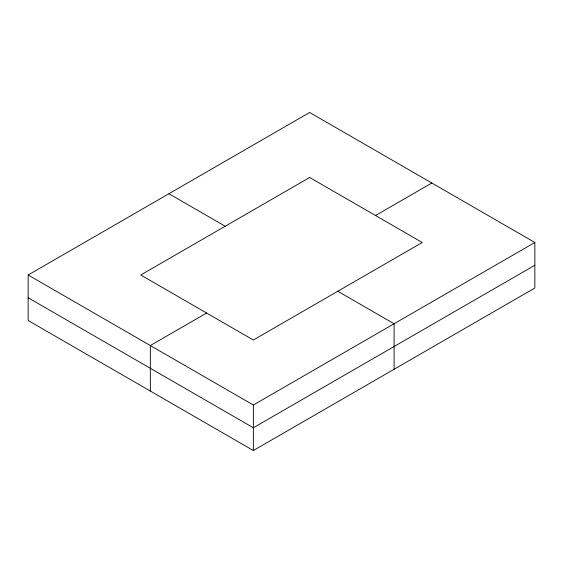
<?xml version="1.0" encoding="UTF-8"?>
<svg xmlns="http://www.w3.org/2000/svg" width="563" height="563" viewBox="0 0 563 563"><rect width="100%" height="100%" fill="white"/><g stroke="black" fill="none" stroke-linecap="round" stroke-linejoin="round"><path stroke-width="0.84" d="M28.15 274.997L309.65 112.473L534.85 242.491L534.85 288.003L253.35 450.527L28.15 320.509L28.15 274.997L253.35 405.015L534.85 242.491M206.621 313.028L150.321 345.534L150.321 391.039M375.521 215.516L431.821 183.01M534.85 265.25L253.35 427.767L28.15 297.75M168.9 193.735L225.2 226.242M337.8 291.254L394.1 323.753L394.1 369.265M253.35 405.015L253.35 450.527M309.65 177.486L140.75 274.997L253.35 340.01L422.25 242.491L309.65 177.486"/></g></svg>
